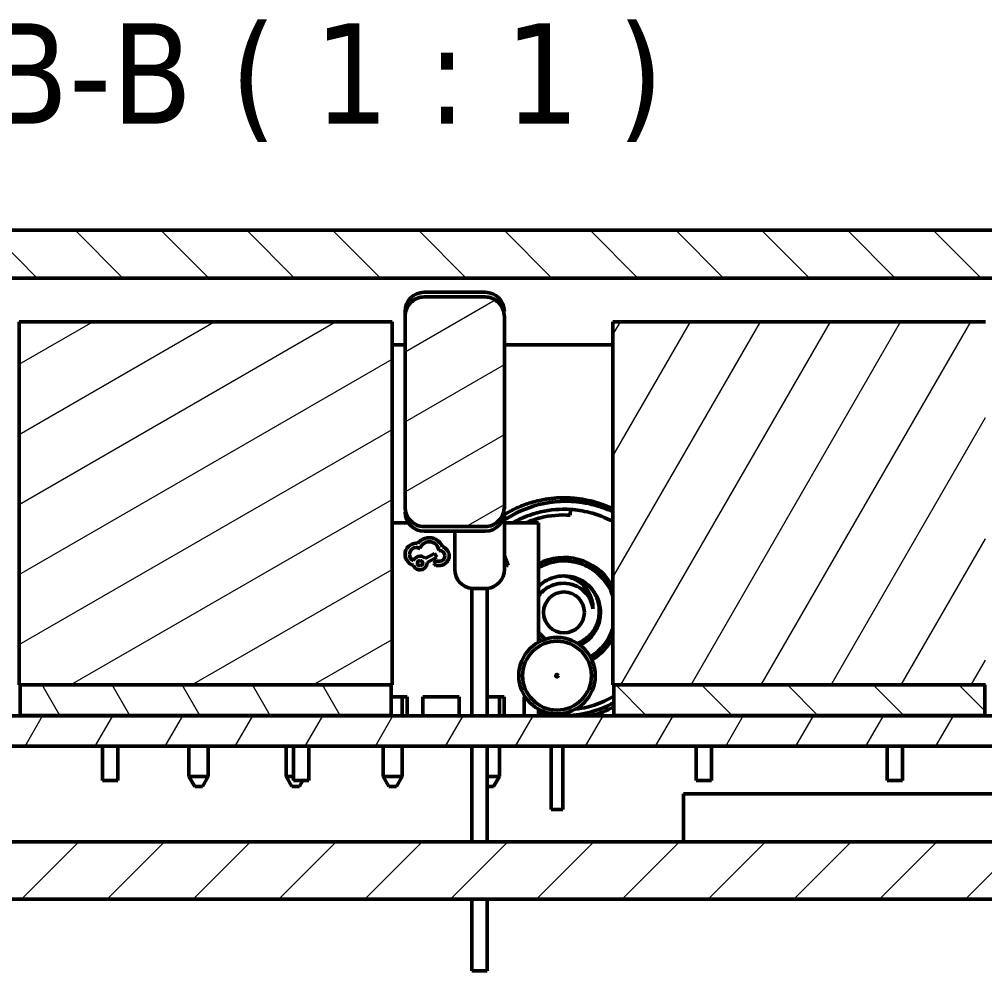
# Model space of a CAD drawing. Header units: millimetres. Extents: x 0 to 841, y 0 to 594.
# Drawn here: x 95.5 to 146, y 478 to 527.8 of the extents above; entities that cross this region are included whole.
import ezdxf

# ---------------------------------------------------------------- set-up
doc = ezdxf.new("R2010")
doc.units = ezdxf.units.MM
for name, color, linetype, lineweight in [('Hatch (ISO)', 7, 'Continuous', 18), ('Symbol (ISO)', 7, 'Continuous', 25), ('Visible (ISO)', 7, 'Continuous', 50)]:
    doc.layers.add(name, color=color, linetype=linetype, lineweight=lineweight)
doc.styles.add('Label Text (ISO)', font='tahoma.ttf')
pattern_1 = [(45, (0, 0), (-2.245064, 2.245064), [])]
pattern_2 = [(135.0002, (0, 0), (-2.245056, -2.245072), [])]
pattern_3 = [(60, (0, 0), (-2.74963, 1.587501), [])]
pattern_4 = [(30, (0, 0), (-1.587501, 2.74963), [])]

msp = doc.modelspace()

# ---------------------------------------------------------------- hatches: boundary and pattern name
at = {"layer": 'Hatch (ISO)'}
h = msp.add_hatch(dxfattribs=at)
h.set_pattern_fill('ANSI31', color=256, scale=25.4, angle=90.0002, style=0)
h.set_pattern_definition(pattern_2)
edge = h.paths.add_edge_path()
edge.add_line((167.48, 516.748), (57.48, 516.748))
edge.add_ellipse((57.48, 515.748), major_axis=(-1, 0), ratio=1, start_angle=270, end_angle=360)
edge.add_line((56.48, 515.748), (56.48, 509.748))
edge.add_line((56.48, 509.748), (57.73, 509.748))
edge.add_line((57.73, 509.748), (57.73, 510.748))
edge.add_line((57.73, 510.748), (57.98, 510.748))
edge.add_line((57.98, 510.748), (59.48, 510.748))
edge.add_line((59.48, 510.748), (59.48, 514.248))
edge.add_line((59.48, 514.248), (165.48, 514.248))
edge.add_line((165.48, 514.248), (165.48, 510.748))
edge.add_line((165.48, 510.748), (166.98, 510.748))
edge.add_line((166.98, 510.748), (167.23, 510.748))
edge.add_line((167.23, 510.748), (167.23, 509.748))
edge.add_line((167.23, 509.748), (168.48, 509.748))
edge.add_line((168.48, 509.748), (168.48, 515.748))
edge.add_ellipse((167.48, 515.748), major_axis=(0, 1), ratio=1, start_angle=270, end_angle=360)
h = msp.add_hatch(dxfattribs=at)
h.set_pattern_fill('ANSI31', color=256, scale=25.4, angle=-15, style=0)
h.set_pattern_definition(pattern_4)
edge = h.paths.add_edge_path()
edge.add_spline(control_points=[(119.863, 501.24), (119.984, 501.24), (120.127, 501.269), (120.354, 501.365), (120.476, 501.449), (120.652, 501.63), (120.736, 501.758), (120.833, 502), (120.863, 502.156), (120.863, 502.288)], knot_values=[0, 0, 0, 0, 0.036504, 0.036504, 0.07375, 0.07375, 0.1121, 0.1121, 0.151778, 0.151778, 0.151778, 0.151778], degree=3, periodic=0)
edge.add_line((120.863, 502.288), (120.863, 512.211))
edge.add_spline(control_points=[(120.863, 512.211), (120.863, 512.344), (120.833, 512.499), (120.736, 512.741), (120.652, 512.869), (120.476, 513.05), (120.354, 513.134), (120.127, 513.23), (119.984, 513.259), (119.863, 513.259)], knot_values=[-0.151778, -0.151778, -0.151778, -0.151778, -0.1121, -0.1121, -0.07375, -0.07375, -0.036504, -0.036504, 0, 0, 0, 0], degree=3, periodic=0)
edge.add_line((119.863, 513.259), (116.663, 513.259))
edge.add_spline(control_points=[(116.663, 513.259), (116.541, 513.259), (116.398, 513.23), (116.172, 513.134), (116.049, 513.05), (115.873, 512.869), (115.79, 512.741), (115.692, 512.499), (115.663, 512.344), (115.663, 512.211)], knot_values=[0, 0, 0, 0, 0.036504, 0.036504, 0.07375, 0.07375, 0.1121, 0.1121, 0.151778, 0.151778, 0.151778, 0.151778], degree=3, periodic=0)
edge.add_line((115.663, 512.211), (115.663, 502.288))
edge.add_spline(control_points=[(115.663, 502.288), (115.663, 502.156), (115.692, 502), (115.79, 501.758), (115.873, 501.63), (116.049, 501.449), (116.172, 501.365), (116.398, 501.269), (116.541, 501.24), (116.663, 501.24)], knot_values=[-0.151778, -0.151778, -0.151778, -0.151778, -0.1121, -0.1121, -0.07375, -0.07375, -0.036504, -0.036504, 0, 0, 0, 0], degree=3, periodic=0)
edge.add_line((116.663, 501.24), (119.863, 501.24))
h = msp.add_hatch(dxfattribs=at)
h.set_pattern_fill('ANSI31', color=256, scale=25.4, angle=-15, style=0)
h.set_pattern_definition(pattern_4)
h.paths.add_polyline_path([(95.483, 511.952), (95.483, 492.952), (95.533, 492.952), (114.933, 492.952), (114.983, 492.952), (114.983, 511.952)])
h = msp.add_hatch(dxfattribs=at)
h.set_pattern_fill('ANSI31', color=256, scale=25.4, angle=15, style=0)
h.set_pattern_definition(pattern_3)
h.paths.add_polyline_path([(126.544, 511.952), (126.544, 492.952), (126.594, 492.952), (145.994, 492.952), (146.044, 492.952), (146.044, 511.952)])
h = msp.add_hatch(dxfattribs=at)
h.set_pattern_fill('ANSI31', color=256, scale=25.4, style=0)
h.set_pattern_definition(pattern_1)
edge = h.paths.add_edge_path()
edge.add_ellipse((167.48, 482.748), major_axis=(1, 0), ratio=1, start_angle=270, end_angle=360)
edge.add_line((168.48, 482.748), (168.48, 509.748))
edge.add_line((168.48, 509.748), (167.23, 509.748))
edge.add_line((167.23, 509.748), (166.98, 509.748))
edge.add_line((166.98, 509.748), (166.98, 510.748))
edge.add_line((166.98, 510.748), (165.48, 510.748))
edge.add_line((165.48, 510.748), (165.48, 484.748))
edge.add_line((165.48, 484.748), (59.48, 484.748))
edge.add_line((59.48, 484.748), (59.48, 510.748))
edge.add_line((59.48, 510.748), (57.98, 510.748))
edge.add_line((57.98, 510.748), (57.98, 509.748))
edge.add_line((57.98, 509.748), (57.73, 509.748))
edge.add_line((57.73, 509.748), (56.48, 509.748))
edge.add_line((56.48, 509.748), (56.48, 482.748))
edge.add_ellipse((57.48, 482.748), major_axis=(0, -1), ratio=1, start_angle=270, end_angle=360)
edge.add_line((57.48, 481.748), (167.48, 481.748))
h = msp.add_hatch(dxfattribs=at)
h.set_pattern_fill('ANSI31', color=256, scale=25.4, style=0)
h.set_pattern_definition(pattern_1)
edge = h.paths.add_edge_path()
edge.add_ellipse((123.617, 493.44), major_axis=(-0.0638, 0), ratio=1, start_angle=0, end_angle=360)
edge = h.paths.add_edge_path()
edge.add_ellipse((123.617, 493.44), major_axis=(-2, 0), ratio=1, start_angle=0, end_angle=360)
edge = h.paths.add_edge_path(flags=0)
edge.add_ellipse((123.617, 493.44), major_axis=(0, 1.8), ratio=1, start_angle=0, end_angle=360)
h = msp.add_hatch(dxfattribs=at)
h.set_pattern_fill('ANSI31', color=256, scale=25.4, angle=75.0002, style=0)
h.set_pattern_definition([(120.0002, (0, 0), (-2.749626, -1.587508), [])])
h.paths.add_polyline_path([(95.533, 492.952), (95.533, 491.352), (114.933, 491.352), (114.933, 492.952)])
h = msp.add_hatch(dxfattribs=at)
h.set_pattern_fill('ANSI31', color=256, scale=25.4, angle=90.0002, style=0)
h.set_pattern_definition(pattern_2)
h.paths.add_polyline_path([(126.594, 492.952), (126.594, 491.352), (145.994, 491.352), (145.994, 492.952)])
h = msp.add_hatch(dxfattribs=at)
h.set_pattern_fill('ANSI31', color=256, scale=25.4, angle=15, style=0)
h.set_pattern_definition(pattern_3)
h.paths.add_polyline_path([(62.48, 491.34), (62.48, 489.748), (162.48, 489.748), (162.48, 491.34)])

# ---------------------------------------------------------------- linework, layer by layer
at = {"layer": 'Visible (ISO)'}
for p, q in [((167.48, 516.748), (57.48, 516.748)), ((59.48, 514.248), (165.48, 514.248)), ((116.663, 513.5), (119.863, 513.5)), ((119.863, 513.259), (116.663, 513.259)), ((115.663, 512.255), (115.663, 512.499)), ((115.663, 512.211), (115.663, 502.288)), ((120.863, 502.288), (120.863, 512.211)), ((95.483, 511.952), (95.483, 492.952)), ((114.983, 511.952), (95.483, 511.952)), ((114.983, 492.952), (114.983, 511.952)), ((120.863, 510.747), (120.863, 511.835)), ((126.544, 511.952), (126.544, 492.952)), ((146.044, 511.952), (126.544, 511.952)), ((114.983, 510.748), (115.663, 510.748)), ((115.663, 510.748), (114.983, 510.748)), ((120.863, 510.748), (126.544, 510.748)), ((126.544, 510.748), (120.863, 510.748)), ((115.663, 503.306), (115.663, 502.39)), ((120.863, 502.879), (120.863, 502.168)), ((124.301, 501.838), (124.32, 502.137)), ((120.863, 502), (120.863, 499)), ((114.983, 501.44), (115.834, 501.44)), ((116.663, 501.24), (119.863, 501.24)), ((120.863, 501.44), (122.64, 501.44)), ((122.64, 501.44), (122.64, 495.185)), ((116.663, 501), (119.863, 501)), ((118.263, 501), (118.263, 499)), ((117.209, 499.825), (116.724, 499.572)), ((116.815, 499.366), (117.321, 499.634)), ((117.321, 499.634), (117.209, 499.825)), ((117.44, 499.992), (117.469, 499.992)), ((120.875, 499.717), (120.863, 499.717)), ((120.924, 499.406), (120.863, 499.575)), ((121.069, 499.209), (120.875, 499.717)), ((123.615, 499.423), (123.551, 499.585)), ((124.271, 499.602), (124.215, 499.438)), ((124.552, 499.387), (124.547, 499.56)), ((116.815, 499.33), (116.815, 499.366)), ((117.299, 499.207), (117.512, 499.207)), ((117.491, 499.428), (117.328, 499.428)), ((120.863, 499.406), (120.924, 499.406)), ((120.863, 499.348), (120.944, 499.348)), ((120.944, 499.348), (120.996, 499.209)), ((120.996, 499.209), (121.069, 499.209)), ((122.722, 499.137), (122.64, 499.23)), ((123.277, 499.529), (123.281, 499.356)), ((125.229, 499.33), (125.121, 499.195)), ((125.42, 499.032), (125.475, 499.196)), ((126.037, 498.747), (125.889, 498.657)), ((126.114, 498.402), (126.222, 498.537)), ((126.438, 498.247), (126.544, 498.312)), ((119.163, 498.005), (119.963, 498.005)), ((119.163, 498.005), (119.163, 491.34)), ((119.963, 498.005), (119.963, 491.34)), ((126.544, 497.913), (126.427, 497.889)), ((126.479, 495.727), (126.544, 495.717)), ((126.306, 495.069), (126.191, 495.199)), ((125.591, 494.375), (125.528, 494.536)), ((125.979, 494.934), (126.131, 494.851)), ((95.483, 492.952), (114.983, 492.952)), ((95.533, 492.952), (95.533, 491.352)), ((114.933, 492.952), (95.533, 492.952)), ((114.933, 491.352), (114.933, 492.952)), ((126.544, 492.952), (146.044, 492.952)), ((126.594, 492.952), (126.594, 491.352)), ((145.994, 492.952), (126.594, 492.952)), ((145.994, 491.352), (145.994, 492.952)), ((115.77, 492.34), (114.933, 492.34)), ((115.52, 492.34), (115.52, 491.34)), ((115.77, 492.34), (115.77, 491.34)), ((116.596, 492.34), (116.596, 491.34)), ((118.494, 492.34), (116.596, 492.34)), ((118.494, 492.34), (118.494, 491.34)), ((120.85, 492.34), (119.963, 492.34)), ((120.6, 492.34), (120.6, 491.34)), ((120.85, 492.34), (120.85, 491.34)), ((121.896, 492.34), (121.896, 491.34)), ((121.947, 492.34), (121.896, 492.34)), ((122.64, 491.694), (122.64, 491.34)), ((162.48, 491.34), (62.48, 491.34)), ((95.533, 491.352), (114.933, 491.352)), ((99.833, 491.352), (99.833, 491.34)), ((100.633, 491.352), (100.633, 491.34)), ((102.32, 491.352), (102.32, 491.34)), ((102.946, 491.352), (102.946, 491.34)), ((104.11, 491.352), (104.11, 491.34)), ((104.36, 491.352), (104.36, 491.34)), ((105.36, 491.352), (105.36, 491.34)), ((105.61, 491.352), (105.61, 491.34)), ((106.436, 491.352), (106.436, 491.34)), ((108.334, 491.352), (108.334, 491.34)), ((109.19, 491.352), (109.19, 491.34)), ((109.44, 491.352), (109.44, 491.34)), ((109.833, 491.352), (109.833, 491.34)), ((110.633, 491.352), (110.633, 491.34)), ((110.69, 491.352), (110.69, 491.34)), ((111.516, 491.352), (111.516, 491.34)), ((113.414, 491.352), (113.414, 491.34)), ((114.27, 491.352), (114.27, 491.34)), ((114.52, 491.352), (114.52, 491.34)), ((123.317, 491.34), (123.317, 491.462)), ((123.917, 491.34), (123.917, 491.462)), ((126.594, 491.352), (145.994, 491.352)), ((130.894, 491.352), (130.894, 491.34)), ((131.694, 491.352), (131.694, 491.34)), ((140.894, 491.352), (140.894, 491.34)), ((141.694, 491.352), (141.694, 491.34)), ((62.48, 489.748), (162.48, 489.748)), ((99.833, 489.748), (99.833, 487.952)), ((100.633, 489.748), (100.633, 487.952)), ((104.36, 489.748), (104.36, 488.159)), ((105.36, 489.748), (105.36, 488.159)), ((109.44, 489.748), (109.44, 488.159)), ((109.833, 489.748), (109.833, 487.952)), ((110.633, 489.748), (110.633, 487.952)), ((114.52, 489.748), (114.52, 488.159)), ((115.52, 489.748), (115.52, 488.159)), ((119.163, 489.748), (119.163, 484.748)), ((119.963, 489.748), (119.963, 484.748)), ((120.6, 489.748), (120.6, 488.159)), ((123.317, 486.44), (123.317, 489.748)), ((123.917, 486.44), (123.917, 489.748)), ((130.894, 489.748), (130.894, 487.952)), ((131.694, 489.748), (131.694, 487.952)), ((140.894, 489.748), (140.894, 487.952)), ((141.694, 489.748), (141.694, 487.952)), ((99.833, 487.952), (100.632, 487.952)), ((104.36, 488.159), (105.36, 488.159)), ((104.36, 488.159), (104.66, 487.64)), ((105.06, 487.64), (105.36, 488.159)), ((109.44, 488.159), (109.833, 488.159)), ((109.44, 488.159), (109.74, 487.64)), ((109.833, 487.952), (110.632, 487.952)), ((110.14, 487.64), (110.32, 487.952)), ((114.52, 488.159), (115.52, 488.159)), ((114.52, 488.159), (114.82, 487.64)), ((115.22, 487.64), (115.52, 488.159)), ((119.963, 488.159), (120.6, 488.159)), ((120.3, 487.64), (120.6, 488.159)), ((130.894, 487.952), (131.694, 487.952)), ((140.894, 487.952), (141.694, 487.952)), ((105.06, 487.64), (104.66, 487.64)), ((110.14, 487.64), (109.74, 487.64)), ((115.22, 487.64), (114.82, 487.64)), ((120.3, 487.64), (119.963, 487.64)), ((150.76, 487.248), (130.23, 487.248)), ((130.23, 484.748), (130.23, 487.248)), ((123.317, 486.44), (123.917, 486.44)), ((165.48, 484.748), (59.48, 484.748)), ((57.48, 481.748), (167.48, 481.748)), ((119.163, 481.748), (119.163, 478)), ((119.963, 481.748), (119.963, 478)), ((119.163, 478), (119.963, 478))]:
    msp.add_line(p, q, dxfattribs=at)
for centre, radius in [((123.98, 496.748), 1.07), ((123.617, 493.44), 2), ((123.617, 493.44), 1.8), ((123.617, 493.44), 0.0638)]:
    msp.add_circle(centre, radius, dxfattribs=at)
for centre, radius, start, end in [((116.663, 512.5), 1, 90, 180), ((119.863, 512.5), 1, 0, 90), ((123.98, 496.748), 5.4, 86.3851, 119.6822), ((116.663, 502), 1, 180, 270), ((119.863, 502), 1, 270, 0), ((123.98, 496.748), 2.7, 18.2603, 119.755), ((119.263, 499), 1, 180, 264.2608), ((119.863, 499), 1, 275.7392, 0), ((123.98, 496.748), 1.909, 47.8919, 90.157), ((123.98, 496.748), 1.525, 6.9057, 96.2976), ((123.98, 496.748), 2.7, 300.6657, 341.7397), ((123.98, 496.748), 5.4, 269.3325, 298.9523), ((123.98, 496.748), 5.594, 284.7959, 297.8584), ((100.98, 496.748), 5.594, 254.703, 255.2041), ((100.98, 496.748), 5.4, 267.7563, 272.2437)]:
    msp.add_arc(centre, radius, start, end, dxfattribs=at)
for centre, major_axis, ratio, start_param, end_param in [((117.038, 499.412), (-0.258, 1.233), 0.759986, 6.125155, 6.605138), ((116.24, 499.781), (-0.032, 0.579), 0.986122, 0.723884, 1.515679), ((116.279, 499.695), (-0.178, 0.652), 0.926516, 6.036148, 6.770739), ((116.938, 500.063), (-0.676, 0.286), 0.837988, 3.806534, 4.311597), ((116.223, 499.763), (-0.274, 0.501), 0.961885, 1.052742, 1.811113), ((123.98, 496.747), (1.499, -2.458), 1, 1.571162, 3.078147), ((117.368, 501.62), (1.418, 2.339), 0.458145, 3.008744, 3.278684), ((117.433, 499.82), (-0.188, 0.591), 0.895466, 2.941428, 3.612698), ((123.979, 496.749), (1.499, -2.458), 1, 1.494792, 1.570431), ((123.979, 496.749), (1.499, -2.458), 1, 6.266659, 6.83444), ((146.875, 496.765), (-0.811, -5.906), 0.999947, 5.98696, 5.99207)]:
    msp.add_ellipse(centre, major_axis=major_axis, ratio=ratio, start_param=start_param, end_param=end_param, dxfattribs=at)
for points, knots in [([(116.663, 513.259), (116.541, 513.259), (116.398, 513.23), (116.172, 513.134), (116.049, 513.05), (115.873, 512.869), (115.79, 512.741), (115.692, 512.499), (115.663, 512.344), (115.663, 512.211)], [0, 0, 0, 0, 0.0365036, 0.0365036, 0.0737505, 0.0737505, 0.1120998, 0.1120998, 0.1517781, 0.1517781, 0.1517781, 0.1517781]), ([(120.863, 512.211), (120.863, 512.344), (120.833, 512.499), (120.736, 512.741), (120.652, 512.869), (120.476, 513.05), (120.354, 513.134), (120.127, 513.23), (119.984, 513.259), (119.863, 513.259)], [-0.1517781, -0.1517781, -0.1517781, -0.1517781, -0.1120998, -0.1120998, -0.0737505, -0.0737505, -0.0365036, -0.0365036, 0, 0, 0, 0]), ([(126.544, 502.02), (126.451, 502.063), (126.356, 502.104), (125.836, 502.313), (125.391, 502.435), (124.178, 502.615), (123.405, 502.576), (122.021, 502.226), (121.411, 501.955), (120.863, 501.588)], [-1.3331269, -1.3331269, -1.3331269, -1.3331269, -1.3024005, -1.3024005, -1.1655452, -1.1655452, -0.9371005, -0.9371005, -0.7398304, -0.7398304, -0.7398304, -0.7398304]), ([(115.663, 502.288), (115.663, 502.156), (115.692, 502), (115.79, 501.758), (115.873, 501.63), (116.049, 501.449), (116.172, 501.365), (116.398, 501.269), (116.541, 501.24), (116.663, 501.24)], [-0.1517781, -0.1517781, -0.1517781, -0.1517781, -0.1120998, -0.1120998, -0.0737505, -0.0737505, -0.0365036, -0.0365036, 0, 0, 0, 0]), ([(119.863, 501.24), (119.984, 501.24), (120.127, 501.269), (120.354, 501.365), (120.476, 501.449), (120.652, 501.63), (120.736, 501.758), (120.833, 502), (120.863, 502.156), (120.863, 502.288)], [0, 0, 0, 0, 0.0365036, 0.0365036, 0.0737505, 0.0737505, 0.1120998, 0.1120998, 0.1517781, 0.1517781, 0.1517781, 0.1517781]), ([(124.32, 502.137), (124.647, 502.116), (124.98, 502.066), (125.31, 501.982), (125.733, 501.874), (126.151, 501.711), (126.544, 501.5)], [3.7524579, 3.7524579, 3.7524579, 3.7524579, 3.9417134, 3.9417134, 3.9417134, 4.1850397, 4.1850397, 4.1850397, 4.1850397]), ([(121.98, 501.44), (122.231, 501.547), (122.491, 501.634), (123.262, 501.824), (123.782, 501.871), (124.301, 501.838)], [-0.2382252, -0.2382252, -0.2382252, -0.2382252, -0.1560291, -0.1560291, -0.0000149, -0.0000149, -0.0000149, -0.0000149]), ([(117.422, 500.473), (117.353, 500.532), (117.275, 500.58), (117.107, 500.644), (117.019, 500.66), (116.93, 500.66)], [-0.05394449, -0.05394449, -0.05394449, -0.05394449, -0.02670076, -0.02670076, 0, 0, 0, 0]), ([(116.258, 500.151), (116.291, 500.151), (116.324, 500.146), (116.389, 500.127), (116.421, 500.114), (116.45, 500.097)], [-0.02000746, -0.02000746, -0.02000746, -0.02000746, -0.01011225, -0.01011225, 0, 0, 0, 0]), ([(116.724, 499.572), (116.708, 499.592), (116.689, 499.609), (116.649, 499.64), (116.626, 499.653), (116.58, 499.674), (116.556, 499.682), (116.506, 499.693), (116.479, 499.695), (116.453, 499.695)], [-0.03076846, -0.03076846, -0.03076846, -0.03076846, -0.02314904, -0.02314904, -0.01547066, -0.01547066, -0.00786134, -0.00786134, 0, 0, 0, 0]), ([(117.841, 499.37), (117.884, 499.416), (117.918, 499.47), (117.963, 499.588), (117.975, 499.65), (117.975, 499.713)], [-0.03784247, -0.03784247, -0.03784247, -0.03784247, -0.0189546, -0.0189546, 0, 0, 0, 0]), ([(116.11, 499.214), (116.122, 499.179), (116.139, 499.145), (116.184, 499.085), (116.21, 499.058), (116.271, 499.015), (116.304, 498.998), (116.376, 498.975), (116.415, 498.969), (116.453, 498.969)], [-0.04531081, -0.04531081, -0.04531081, -0.04531081, -0.03396823, -0.03396823, -0.02276477, -0.02276477, -0.01157942, -0.01157942, 0, 0, 0, 0]), ([(116.45, 499.468), (116.374, 499.468), (116.309, 499.406), (116.309, 499.247), (116.374, 499.186), (116.45, 499.186)], [2, 2, 2, 2, 3, 3, 4, 4, 4, 4]), ([(116.45, 499.186), (116.529, 499.186), (116.591, 499.251), (116.591, 499.327), (116.591, 499.406), (116.526, 499.468), (116.45, 499.468)], [0, 0, 0, 0, 1, 1, 1, 2, 2, 2, 2]), ([(122.64, 498.108), (122.744, 498.21), (122.859, 498.301), (123.13, 498.466), (123.287, 498.535), (123.622, 498.632), (123.798, 498.657), (123.975, 498.657)], [15.6256996, 15.6256996, 15.6256996, 15.6256996, 15.6697817, 15.6697817, 15.7210926, 15.7210926, 15.7742066, 15.7742066, 15.7742066, 15.7742066]), ([(123.975, 498.657), (124.204, 498.625), (124.425, 498.551), (124.802, 498.342), (124.99, 498.203), (125.275, 497.838), (125.369, 497.657), (125.479, 497.291), (125.501, 497.111), (125.493, 496.931)], [0.0000005, 0.0000005, 0.0000005, 0.0000005, 0.070106, 0.070106, 0.1306057, 0.1306057, 0.1777964, 0.1777964, 0.2197845, 0.2197845, 0.2197845, 0.2197845]), ([(123.813, 498.263), (123.682, 498.255), (123.553, 498.23), (123.262, 498.134), (123.134, 498.06), (122.887, 497.89), (122.749, 497.755), (122.64, 497.599)], [0.000001, 0.000001, 0.000001, 0.000001, 0.0393587, 0.0393587, 0.0920659, 0.0920659, 0.1848295, 0.1848295, 0.1848295, 0.1848295]), ([(124.688, 495.128), (124.925, 495.221), (125.115, 495.355), (125.426, 495.648), (125.563, 495.837), (125.762, 496.263), (125.819, 496.498), (125.836, 496.916), (125.819, 497.148), (125.689, 497.545), (125.625, 497.681), (125.466, 497.938), (125.369, 498.058), (125.26, 498.164)], [1.630132, 1.630132, 1.630132, 1.630132, 1.995598, 1.995598, 2.426053, 2.426053, 2.871758, 2.871758, 3.204204, 3.204204, 3.390356, 3.390356, 3.580422, 3.580422, 3.580422, 3.580422]), ([(125.26, 498.164), (125.42, 498.02), (125.554, 497.849), (125.774, 497.445), (125.848, 497.209), (125.905, 496.717), (125.884, 496.466), (125.747, 495.983), (125.631, 495.758), (125.324, 495.371), (125.139, 495.212), (124.894, 495.072), (124.859, 495.053), (124.823, 495.035)], [14.7104088, 14.7104088, 14.7104088, 14.7104088, 14.7752802, 14.7752802, 14.8488294, 14.8488294, 14.9240093, 14.9240093, 14.999478, 14.999478, 15.0722111, 15.0722111, 15.08429, 15.08429, 15.08429, 15.08429]), ([(122.64, 495.746), (122.692, 495.67), (122.751, 495.597), (122.883, 495.46), (122.952, 495.4), (123.021, 495.349)], [0.6555808, 0.6555808, 0.6555808, 0.6555808, 0.7389763, 0.7389763, 0.8262454, 0.8262454, 0.8262454, 0.8262454]), ([(126.594, 492.369), (126.161, 492.111), (125.692, 491.918), (124.995, 491.746), (124.785, 491.707), (124.573, 491.683)], [-0.3073053, -0.3073053, -0.3073053, -0.3073053, -0.1560291, -0.1560291, -0.0918153, -0.0918153, -0.0918153, -0.0918153]), ([(123.317, 491.389), (123.095, 491.417), (122.872, 491.458), (122.65, 491.514), (122.646, 491.515), (122.643, 491.516), (122.64, 491.517)], [3.8143567, 3.8143567, 3.8143567, 3.8143567, 3.9417134, 3.9417134, 3.9417134, 3.9436311, 3.9436311, 3.9436311, 3.9436311])]:
    msp.add_open_spline(points, degree=3, knots=knots, dxfattribs=at)
msp.add_rational_spline([(126.544, 502.173), (125.989, 502.435), (125.392, 502.58), (122.982, 503.163), (120.863, 501.875)], [0.970560990321, 0.980054009355, 1, 0.924027055071, 0.999705526683], degree=2, knots=[0.851508786, 0.851508786, 0.851508786, 0.852678571, 0.852678571, 0.857134205, 0.857134205, 0.857134205], dxfattribs=at)
for points in [[(115.897, 499.789), (115.897, 499.988), (116.059, 500.151), (116.258, 500.151)], [(116.338, 500.36), (116.309, 500.364), (116.283, 500.368), (116.254, 500.368)], [(116.497, 500.519), (116.435, 500.476), (116.385, 500.422), (116.338, 500.36)], [(116.45, 500.097), (116.518, 500.299), (116.706, 500.444), (116.934, 500.444)], [(116.934, 500.444), (117.194, 500.444), (117.411, 500.245), (117.44, 499.992)], [(117.975, 499.713), (117.972, 499.93), (117.823, 500.122), (117.617, 500.187)], [(116.113, 499.457), (115.987, 499.515), (115.897, 499.641), (115.897, 499.789)], [(116.453, 499.695), (116.298, 499.695), (116.164, 499.594), (116.113, 499.457)], [(117.469, 499.992), (117.625, 499.992), (117.751, 499.865), (117.751, 499.71)], [(117.751, 499.71), (117.751, 499.562), (117.639, 499.439), (117.491, 499.428)], [(116.453, 498.969), (116.652, 498.969), (116.815, 499.131), (116.815, 499.33)], [(117.306, 499.431), (117.245, 499.431), (117.194, 499.381), (117.194, 499.319)], [(117.194, 499.319), (117.194, 499.261), (117.241, 499.211), (117.299, 499.207)], [(117.328, 499.428), (117.321, 499.428), (117.314, 499.431), (117.306, 499.431)], [(122.786, 495.259), (122.735, 495.299), (122.686, 495.343), (122.64, 495.388)]]:
    msp.add_open_spline(points, degree=3, dxfattribs=at)
for points, weights in [([(98.356, 491.352), (98.369, 491.346), (98.382, 491.34)], [0.962803379449, 0.962733214523, 0.962668750201]), ([(126.577, 491.34), (126.591, 491.346), (126.604, 491.352)], [0.982836153124, 0.983188626698, 0.983547045684]), ([(144.356, 491.352), (144.369, 491.346), (144.382, 491.34)], [0.981521348638, 0.981180840835, 0.980846254186])]:
    msp.add_rational_spline(points, weights, degree=2, dxfattribs=at)

# ---------------------------------------------------------------- texts
at = {"layer": 'Symbol (ISO)', "insert": (93.821, 521.374), "char_height": 5.25, "attachment_point": 7, "style": 'Label Text (ISO)'}
msp.add_mtext('B-B ( 1 : 1 )', dxfattribs=at)

doc.saveas('drawing.dxf')
